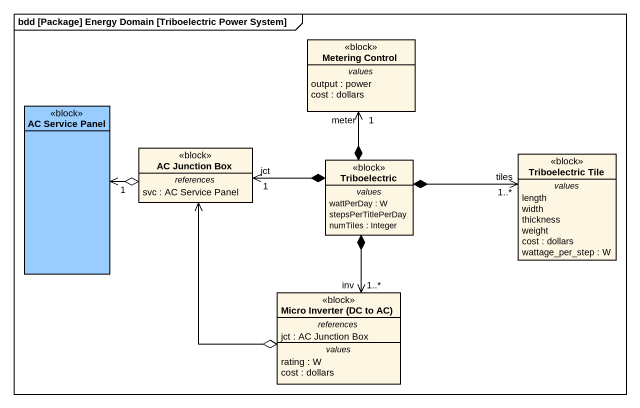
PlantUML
@startuml
mainframe bdd [Package] Energy Domain [Triboelectric Power System]
hide circle
hide empty members
class "Metering Control" as Metering_Control <<block>> {
  -- values --
  output : power
  cost : dollars
}
class "AC Service Panel" as AC_Service_Panel <<block>> #99CCFF
class "AC Junction Box" as AC_Junction_Box <<block>> {
  -- references --
  svc : AC Service Panel
}
class Triboelectric <<block>> {
  -- values --
  wattPerDay : W
  stepsPerTitlePerDay
  numTiles : Integer
}
class "Triboelectric Tile" as Triboelectric_Tile <<block>> {
  -- values --
  length
  width
  thickness
  weight
  cost : dollars
  wattage_per_step : W
}
class "Micro Inverter (DC to AC)" as Micro_Inverter_DC_to_AC <<block>> {
  -- references --
  jct : AC Junction Box
  -- values --
  rating : W
  cost : dollars
}
AC_Junction_Box o-left-> "1" AC_Service_Panel
Triboelectric *-up-> "meter\n1" Metering_Control
Triboelectric *-left-> "jct\n1" AC_Junction_Box
Triboelectric *-right-> "tiles\n1..*" Triboelectric_Tile
Triboelectric *--> "inv\n1..*" Micro_Inverter_DC_to_AC
Micro_Inverter_DC_to_AC o-up-> AC_Junction_Box
@enduml
